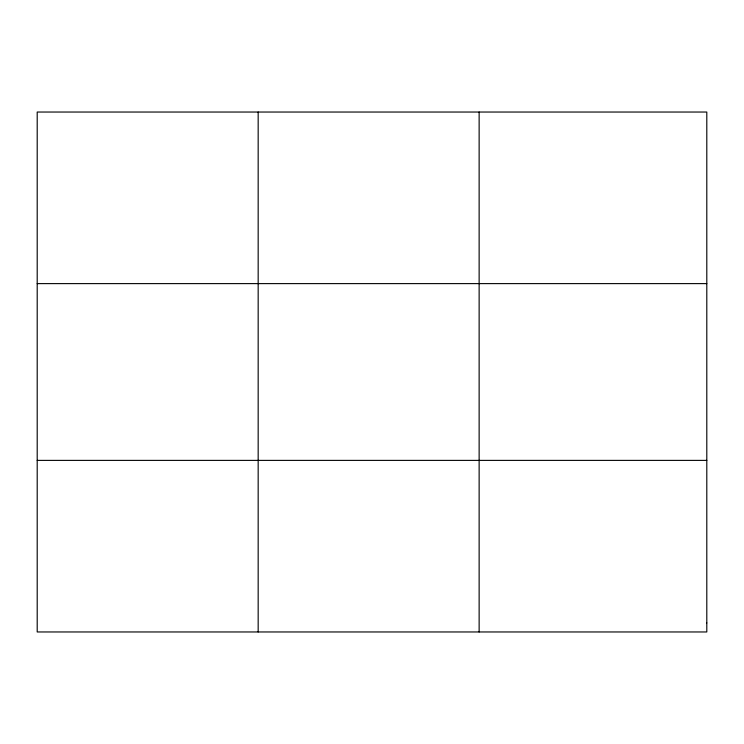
<?xml version="1.0" encoding="UTF-8"?>
<svg xmlns="http://www.w3.org/2000/svg" width="744" height="744" viewBox="0 0 744 744"><rect width="100%" height="100%" fill="white"/><g stroke="black" fill="none" stroke-linecap="round" stroke-linejoin="round"><path stroke-width="1.12" d="M258.168 631.963L258.168 112.037M479.136 631.963L479.136 112.037M37.2 283.613L706.8 283.613M37.2 460.387L706.8 460.387M706.8 622.933L706.8 631.963L37.2 631.963L37.2 112.037L706.8 112.037L706.8 622.933"/></g></svg>
